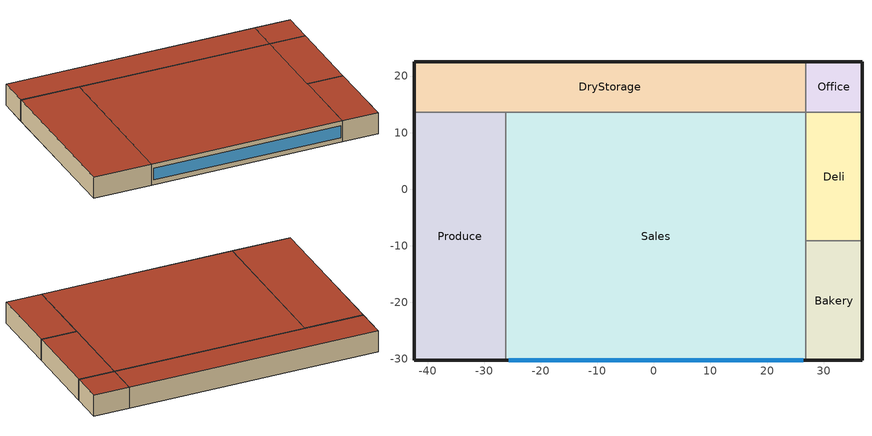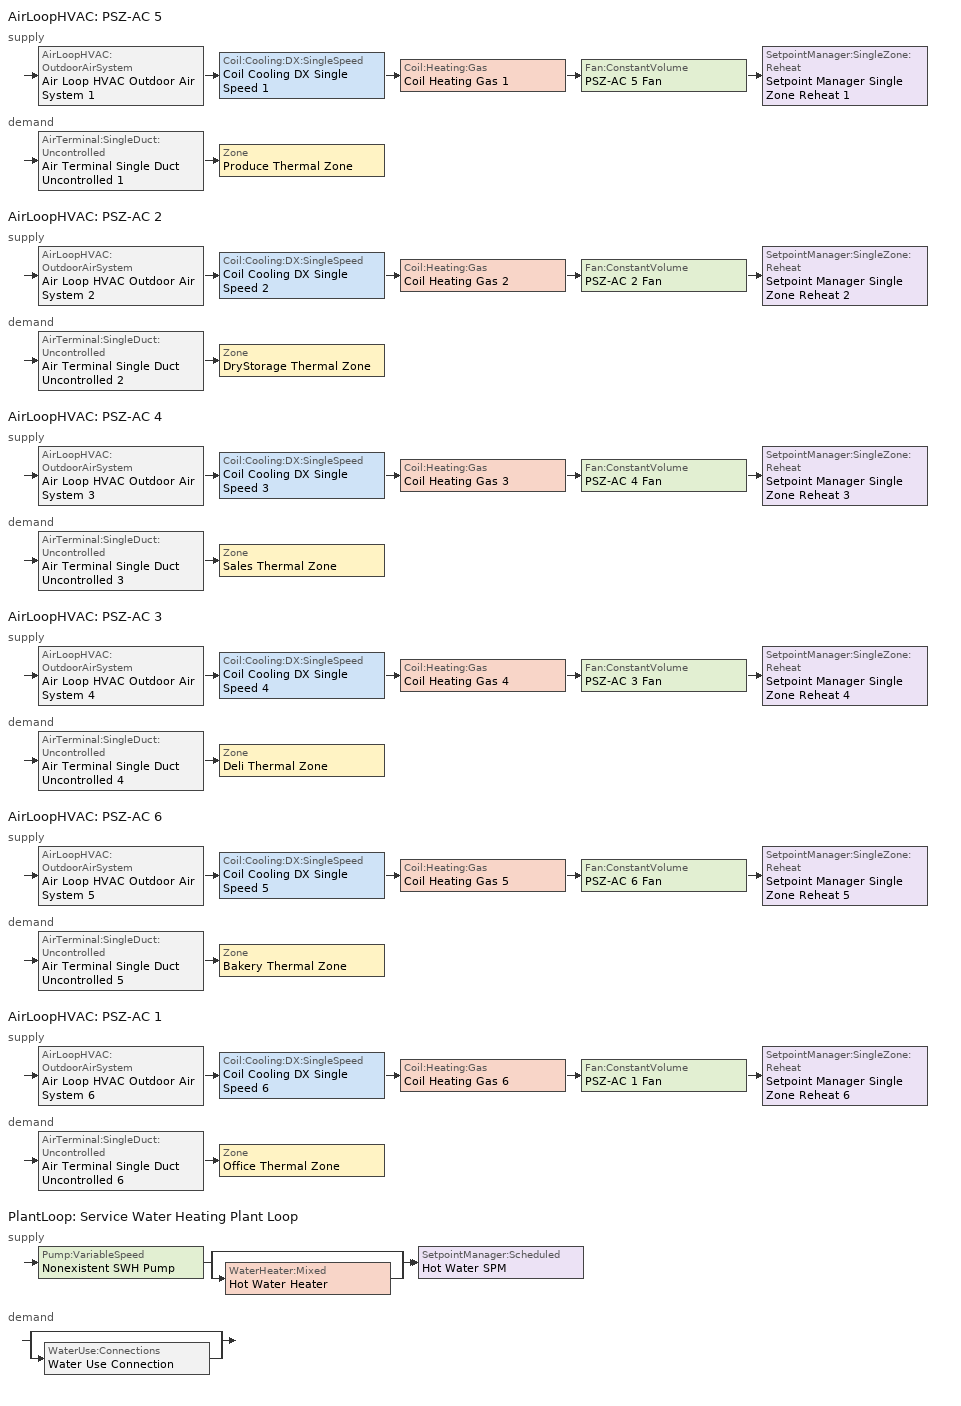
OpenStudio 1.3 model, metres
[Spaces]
Office
 floor ground: 36.79,22.55 36.79,13.58 26.89,13.58 26.89,22.55 z0
 wall outside: 36.79,13.58 36.79,22.55 26.89,22.55 z0:6.1
 wall to DryStorage: 26.89,22.55 26.89,13.58 z0:6.1
 wall to Deli: 26.89,13.58 36.79,13.58 z0:6.1
 roof outside: 36.79,13.58 36.79,22.55 26.89,22.55 26.89,13.58 z6.1
Deli
 floor ground: 36.79,13.58 36.79,-9.13 26.89,-9.13 26.89,13.58 z0
 wall outside: 36.79,-9.13 36.79,13.58 z0:6.1
 wall to Bakery: 26.89,-9.13 36.79,-9.13 z0:6.1
 wall to Sales: 26.89,13.58 26.89,-9.13 z0:6.1
 roof outside: 36.79,-9.13 36.79,13.58 26.89,13.58 26.89,-9.13 z6.1
Sales
 floor ground: 26.89,13.58 26.89,-30.24 -26.17,-30.24 -26.17,13.58 z0
 wall outside: -26.17,-30.24 26.89,-30.24 z0:6.1
 wall to Bakery: 26.89,-30.24 26.89,-9.13 z0:6.1
 wall to Produce: -26.17,13.58 -26.17,-30.24 z0:6.1
 wall to DryStorage: 26.89,13.58 -26.17,13.58 z0:6.1
 window: -25.69,-30.24 26.41,-30.24 z1.37:4.73
 roof outside: 26.89,-30.24 26.89,13.58 -26.17,13.58 -26.17,-30.24 z6.1
Bakery
 floor ground: 36.79,-9.13 36.79,-30.24 26.89,-30.24 26.89,-9.13 z0
 wall outside: 26.89,-30.24 36.79,-30.24 36.79,-9.13 z0:6.1
 roof outside: 36.79,-30.24 36.79,-9.13 26.89,-9.13 26.89,-30.24 z6.1
DryStorage
 floor ground: 26.89,22.55 26.89,13.58 -42.4,13.58 -42.4,22.55 z0
 wall outside: 26.89,22.55 -42.4,22.55 -42.4,13.58 z0:6.1
 wall to Produce: -42.4,13.58 -26.17,13.58 z0:6.1
 roof outside: 26.89,13.58 26.89,22.55 -42.4,22.55 -42.4,13.58 z6.1
Produce
 floor ground: -26.17,13.58 -26.17,-30.24 -42.4,-30.24 -42.4,13.58 z0
 wall outside: -42.4,13.58 -42.4,-30.24 -26.17,-30.24 z0:6.1
 roof outside: -26.17,-30.24 -26.17,13.58 -42.4,13.58 -42.4,-30.24 z6.1
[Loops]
AirLoopHVAC 'PSZ-AC 5'
 supply: AirLoopHVAC:OutdoorAirSystem 'Air Loop HVAC Outdoor Air System 1' > Coil:Cooling:DX:SingleSpeed 'Coil Cooling DX Single Speed 1' > Coil:Heating:Gas 'Coil Heating Gas 1' > Fan:ConstantVolume 'PSZ-AC 5 Fan' > SetpointManager:SingleZone:Reheat 'Setpoint Manager Single Zone Reheat 1'
 demand: AirTerminal:SingleDuct:Uncontrolled 'Air Terminal Single Duct Uncontrolled 1' > Zone 'Produce Thermal Zone'
AirLoopHVAC 'PSZ-AC 2'
 supply: AirLoopHVAC:OutdoorAirSystem 'Air Loop HVAC Outdoor Air System 2' > Coil:Cooling:DX:SingleSpeed 'Coil Cooling DX Single Speed 2' > Coil:Heating:Gas 'Coil Heating Gas 2' > Fan:ConstantVolume 'PSZ-AC 2 Fan' > SetpointManager:SingleZone:Reheat 'Setpoint Manager Single Zone Reheat 2'
 demand: AirTerminal:SingleDuct:Uncontrolled 'Air Terminal Single Duct Uncontrolled 2' > Zone 'DryStorage Thermal Zone'
AirLoopHVAC 'PSZ-AC 4'
 supply: AirLoopHVAC:OutdoorAirSystem 'Air Loop HVAC Outdoor Air System 3' > Coil:Cooling:DX:SingleSpeed 'Coil Cooling DX Single Speed 3' > Coil:Heating:Gas 'Coil Heating Gas 3' > Fan:ConstantVolume 'PSZ-AC 4 Fan' > SetpointManager:SingleZone:Reheat 'Setpoint Manager Single Zone Reheat 3'
 demand: AirTerminal:SingleDuct:Uncontrolled 'Air Terminal Single Duct Uncontrolled 3' > Zone 'Sales Thermal Zone'
AirLoopHVAC 'PSZ-AC 3'
 supply: AirLoopHVAC:OutdoorAirSystem 'Air Loop HVAC Outdoor Air System 4' > Coil:Cooling:DX:SingleSpeed 'Coil Cooling DX Single Speed 4' > Coil:Heating:Gas 'Coil Heating Gas 4' > Fan:ConstantVolume 'PSZ-AC 3 Fan' > SetpointManager:SingleZone:Reheat 'Setpoint Manager Single Zone Reheat 4'
 demand: AirTerminal:SingleDuct:Uncontrolled 'Air Terminal Single Duct Uncontrolled 4' > Zone 'Deli Thermal Zone'
AirLoopHVAC 'PSZ-AC 6'
 supply: AirLoopHVAC:OutdoorAirSystem 'Air Loop HVAC Outdoor Air System 5' > Coil:Cooling:DX:SingleSpeed 'Coil Cooling DX Single Speed 5' > Coil:Heating:Gas 'Coil Heating Gas 5' > Fan:ConstantVolume 'PSZ-AC 6 Fan' > SetpointManager:SingleZone:Reheat 'Setpoint Manager Single Zone Reheat 5'
 demand: AirTerminal:SingleDuct:Uncontrolled 'Air Terminal Single Duct Uncontrolled 5' > Zone 'Bakery Thermal Zone'
AirLoopHVAC 'PSZ-AC 1'
 supply: AirLoopHVAC:OutdoorAirSystem 'Air Loop HVAC Outdoor Air System 6' > Coil:Cooling:DX:SingleSpeed 'Coil Cooling DX Single Speed 6' > Coil:Heating:Gas 'Coil Heating Gas 6' > Fan:ConstantVolume 'PSZ-AC 1 Fan' > SetpointManager:SingleZone:Reheat 'Setpoint Manager Single Zone Reheat 6'
 demand: AirTerminal:SingleDuct:Uncontrolled 'Air Terminal Single Duct Uncontrolled 6' > Zone 'Office Thermal Zone'
PlantLoop 'Service Water Heating Plant Loop'
 supply: Pump:VariableSpeed 'Nonexistent SWH Pump' > split
  | bypass
  | WaterHeater:Mixed 'Hot Water Heater'
  join > SetpointManager:Scheduled 'Hot Water SPM'
 demand: split
  | bypass
  | WaterUse:Connections 'Water Use Connection'
[Site]
USA CO-BOULDER: Latitude {deg}=39.17; Longitude {deg}=-76.68; Time Zone {hr}=-5; Elevation {m}=45; Terrain=City
[Building]
Ref Bldg SuperMarket 2004: North Axis {deg}=0; Default Construction Set=DOE Ref 2004 - CZ4 - SpMarket; Standards Building Type=SuperMarket
[ClimateZones]
Climate Zone Institution Name 1=ASHRAE; Climate Zone Document Name 1=ANSI/ASHRAE Standard 169; Climate Zone Document Year 1=2006; Climate Zone Value 1=4A; Climate Zone Institution Name 2=CEC; Climate Zone Document Name 2=California Climate Zone Descriptions; Climate Zone Document Year 2=1995
[SizingPeriod:DesignDay] Barometric Pressure {Pa}=100786; Sky Clearness=0; Rain Indicator=0; Snow Indicator=0; Day of Month=21; Daylight Saving Time Indicator=0; Dry-Bulb Temperature Range Modifier Type=DefaultMultipliers
Name | Maximum Dry-Bulb Temperature {C} | Daily Dry-Bulb Temperature Range {deltaC} | Humidity Indicating Conditions at Maximum Dry-Bulb {BasedOnField A3} | Wind Speed {m/s} | Wind Direction {deg} | Month | Day Type | Humidity Indicating Type | Solar Model Indicator | ASHRAE Taub | ASHRAE Taud
Baltimore Blt Washngtn IntL Ann Htg 99.6% Condns DB | -10.6 | 0 | -10.6 | 3.9 | 290 | 1 | WinterDesignDay | Wetbulb | ASHRAEClearSky
Baltimore Blt Washngtn IntL Ann Clg .4% Condns Enth=>MDB | 31.7 | 10.4 | 78700 | 4.6 | 280 | 7 | SummerDesignDay | Enthalpy | ASHRAETau | 0.552 | 1.769
Baltimore Blt Washngtn IntL Ann Clg .4% Condns DB=>MWB | 34.4 | 10.4 | 23.9 | 4.6 | 280 | 7 | SummerDesignDay | Wetbulb | ASHRAETau | 0.552 | 1.769
Baltimore Blt Washngtn IntL Ann Htg Wind 99.6% Condns WS=>MCDB | -0.2 | 0 | -0.2 | 11.7 | 290 | 1 | WinterDesignDay | Wetbulb | ASHRAEClearSky
Baltimore Blt Washngtn IntL Ann Hum_n 99.6% Condns DP=>MCDB | -7.9 | 0 | -19.6 | 3.9 | 290 | 1 | WinterDesignDay | Dewpoint | ASHRAEClearSky
Baltimore Blt Washngtn IntL Ann Clg .4% Condns DP=>MDB | 27.8 | 10.4 | 24 | 4.6 | 280 | 7 | SummerDesignDay | Dewpoint | ASHRAETau | 0.552 | 1.769
Baltimore Blt Washngtn IntL Ann Clg .4% Condns WB=>MDB | 31.4 | 10.4 | 25.6 | 4.6 | 280 | 7 | SummerDesignDay | Wetbulb | ASHRAETau | 0.552 | 1.769
[Construction]
Interior Partition; Interior Door: G05 25mm wood
ExtSlab 4in ClimateZone 1-8: MAT-CC05 4 HW CONCRETE
ASHRAE 90.1-2004 ExtWall Mass ClimateZone 3-4: 1IN Stucco, 8IN CONCRETE HW RefBldg, Mass NonRes Wall Insulation-1.17, 1/2IN Gypsum
ASHRAE 90.1-2004 ExtRoof IEAD ClimateZone 1-4: Roof Membrane, IEAD NonRes Roof Insulation-2.79, Metal Decking
Interior Floor: F16 Acoustic tile, F05 Ceiling air space resistance, M11 100mm lightweight concrete
Interior Wall: G01a 19mm gypsum board, F04 Wall air space resistance, G01a 19mm gypsum board
Interior Ceiling: M11 100mm lightweight concrete, F05 Ceiling air space resistance, F16 Acoustic tile
ASHRAE 90.1-2004 ExtWindow ClimateZone 4-6: Fixed Window 3.24/0.39/0.31
Exterior Door: F08 Metal surface, I01 25mm insulation board
Interior Window: Clear 3mm
[Material] Thermal Absorptance=0.9
Name | Roughness | Thickness {m} | Conductivity {W/m-K} | Density {kg/m3} | Specific Heat {J/kg-K} | Solar Absorptance | Visible Absorptance
G05 25mm wood | MediumSmooth | 0.0254 | 0.15 | 608 | 1630 | 0.7 | 0.7
MAT-CC05 4 HW CONCRETE | Rough | 0.1016 | 1.311 | 2240 | 836.8 | 0.7 | 0.7
1IN Stucco | Smooth | 0.0253 | 0.6918 | 1858 | 837 | 0.92 | 0.92
8IN CONCRETE HW RefBldg | Rough | 0.2032 | 1.311 | 2240 | 836.8 | 0.7 | 0.7
Mass NonRes Wall Insulation-1.17 | MediumRough | 0.0365395 | 0.049 | 265 | 836.8 | 0.7 | 0.7
1/2IN Gypsum | Smooth | 0.0127 | 0.16 | 784.9 | 830 | 0.92 | 0.92
Roof Membrane | VeryRough | 0.0095 | 0.16 | 1121.29 | 1460 | 0.7 | 0.7
IEAD NonRes Roof Insulation-2.79 | MediumRough | 0.124663 | 0.049 | 265 | 836.8 | 0.7 | 0.7
Metal Decking | MediumSmooth | 0.0015 | 45.006 | 7680 | 418.4 | 0.7 | 0.3
F16 Acoustic tile | MediumSmooth | 0.0191 | 0.06 | 368 | 590 | 0.7 | 0.7
M11 100mm lightweight concrete | MediumRough | 0.1016 | 0.53 | 1280 | 840 | 0.7 | 0.7
G01a 19mm gypsum board | MediumSmooth | 0.019 | 0.16 | 800 | 1090 | 0.7 | 0.7
F08 Metal surface | Smooth | 0.0008 | 45.28 | 7824 | 500 | 0.7 | 0.7
I01 25mm insulation board | MediumRough | 0.0254 | 0.03 | 43 | 1210 | 0.7 | 0.7
[DefaultConstructionSet]
DOE Ref 2004 - CZ4 - SpMarket: Default Exterior Surface Constructions=Default Surface Constructions 118; Default Interior Surface Constructions=Default Surface Constructions 119; Default Ground Contact Surface Constructions=Default Surface Constructions 120; Default Exterior SubSurface Constructions=Default Sub Surface Constructions 79; Default Interior SubSurface Constructions=Default Sub Surface Constructions 80; Interior Partition Construction=Interior Partition
[DefaultSurfaceConstructions]
Name | Floor Construction | Wall Construction | Roof Ceiling Construction
Default Surface Constructions 118 | ExtSlab 4in ClimateZone 1-8 | ASHRAE 90.1-2004 ExtWall Mass ClimateZone 3-4 | ASHRAE 90.1-2004 ExtRoof IEAD ClimateZone 1-4
Default Surface Constructions 119 | Interior Floor | Interior Wall | Interior Ceiling
Default Surface Constructions 120 | ExtSlab 4in ClimateZone 1-8 | ExtSlab 4in ClimateZone 1-8 | ExtSlab 4in ClimateZone 1-8
[DefaultSubSurfaceConstructions]
Name | Fixed Window Construction | Operable Window Construction | Door Construction | Tubular Daylight Dome Construction | Tubular Daylight Diffuser Construction
Default Sub Surface Constructions 79 | ASHRAE 90.1-2004 ExtWindow ClimateZone 4-6 | ASHRAE 90.1-2004 ExtWindow ClimateZone 4-6 | Exterior Door | Interior Window | Interior Window
Default Sub Surface Constructions 80 | Interior Window | Interior Window | Interior Door
[Material:AirGap]
Name | Thermal Resistance {m2-K/W}
F05 Ceiling air space resistance | 0.18
F04 Wall air space resistance | 0.15
[WindowMaterial:SimpleGlazingSystem]
Fixed Window 3.24/0.39/0.31: U-Factor {W/m2-K}=3.23646; Solar Heat Gain Coefficient=0.39; Visible Transmittance=0.31
[WindowMaterial:Glazing]
Clear 3mm: Optical Data Type=SpectralAverage; Thickness {m}=0.003; Solar Transmittance at Normal Incidence=0.837; Front Side Solar Reflectance at Normal Incidence=0.075; Back Side Solar Reflectance at Normal Incidence=0; Visible Transmittance at Normal Incidence=0.898; Front Side Visible Reflectance at Normal Incidence=0.081; Back Side Visible Reflectance at Normal Incidence=0; Infrared Transmittance at Normal Incidence=0; Front Side Infrared Hemispherical Emissivity=0.84; Back Side Infrared Hemispherical Emissivity=0.84; Conductivity {W/m-K}=0.9; Dirt Correction Factor for Solar and Visible Transmittance=1; Solar Diffusing=Yes
[ThermalZone] Multiplier=1; Use Ideal Air Loads=No
Name | Thermostat
Office Thermal Zone | ThermostatSetpoint:DualSetpoint #1
DryStorage Thermal Zone | ThermostatSetpoint:DualSetpoint #2
Deli Thermal Zone | ThermostatSetpoint:DualSetpoint #3
Produce Thermal Zone | ThermostatSetpoint:DualSetpoint #4
Sales Thermal Zone | ThermostatSetpoint:DualSetpoint #5
Bakery Thermal Zone | ThermostatSetpoint:DualSetpoint #6
[Sizing:Zone] Zone Cooling Design Supply Air Temperature {C}=14; Zone Heating Design Supply Air Temperature {C}=40; Zone Cooling Design Supply Air Humidity Ratio {kg-H2O/kg-air}=0.0085; Zone Heating Design Supply Air Humidity Ratio {kg-H2O/kg-air}=0.008; Heating Design Air Flow Method=DesignDay
Office Thermal Zone; DryStorage Thermal Zone; Deli Thermal Zone; Produce Thermal Zone; Sales Thermal Zone; Bakery Thermal Zone
[Zone equipment]
Office Thermal Zone: Air Terminal Single Duct Uncontrolled 6
DryStorage Thermal Zone: Air Terminal Single Duct Uncontrolled 2
Deli Thermal Zone: Air Terminal Single Duct Uncontrolled 4, Deli Exhaust Fan
Produce Thermal Zone: Air Terminal Single Duct Uncontrolled 1
Sales Thermal Zone: Air Terminal Single Duct Uncontrolled 3, Sales Exhaust Fan
Bakery Thermal Zone: Air Terminal Single Duct Uncontrolled 5, Bakery Exhaust Fan
[Space] Building Story=First Floor; Part of Total Floor Area=Yes
Name | Space Type | Thermal Zone
Office | DOE Ref 2004 - SpMarket - Office | Office Thermal Zone
DryStorage | DOE Ref 2004 - SpMarket - DryStorage | DryStorage Thermal Zone
Deli | DOE Ref 2004 - SpMarket - Deli/Bakery | Deli Thermal Zone
Produce | DOE Ref 2004 - SpMarket - Sales/Produce | Produce Thermal Zone
Sales | DOE Ref 2004 - SpMarket - Sales/Produce | Sales Thermal Zone
Bakery | DOE Ref 2004 - SpMarket - Deli/Bakery | Bakery Thermal Zone
[ThermostatSetpoint:DualSetpoint] Heating Setpoint Temperature Schedule=HTGSETP_SCH; Cooling Setpoint Temperature Schedule=CLGSETP_SCH
ThermostatSetpoint:DualSetpoint #1; ThermostatSetpoint:DualSetpoint #2; ThermostatSetpoint:DualSetpoint #3; ThermostatSetpoint:DualSetpoint #4; ThermostatSetpoint:DualSetpoint #5; ThermostatSetpoint:DualSetpoint #6
[People:Definition] Number of People Calculation Method=People/Area; Fraction Radiant=0.3
Name | People per Space Floor Area {person/m2}
DOE Ref 2004 - SpMarket - Deli/Bakery People Definition; DOE Ref 2004 - SpMarket - Sales/Produce People Definition | 0.0861113
DOE Ref 2004 - SpMarket - DryStorage People Definition | 0.0358438
DOE Ref 2004 - SpMarket - Office People Definition | 0.0538196
[GasEquipment:Definition]
DOE Ref 2004 - SpMarket - Deli/Bakery Gas Equipment Definition: Design Level Calculation Method=Watts/Area; Watts per Space Floor Area {W/m2}=26.9087
[ElectricEquipment:Definition] Design Level Calculation Method=Watts/Area
Name | Watts per Space Floor Area {W/m2}
DOE Ref 2004 - SpMarket - Deli/Bakery Electric Equipment Definition | 53.8196
DOE Ref 2004 - SpMarket - DryStorage Electric Equipment Definition; DOE Ref 2004 - SpMarket - Office Electric Equipment Definition | 8.07293
DOE Ref 2004 - SpMarket - Sales/Produce Electric Equipment Definition | 5.38196
[DesignSpecification:OutdoorAir] Outdoor Air Method=Sum
Name | Outdoor Air Flow per Person {m3/s-person} | Outdoor Air Flow per Floor Area {m3/s-m2}
DOE Ref 2004 - SpMarket - Deli/Bakery Ventilation; DOE Ref 2004 - SpMarket - Sales/Produce Ventilation | 0.00707921
DOE Ref 2004 - SpMarket - DryStorage Ventilation |  | 0.000762
DOE Ref 2004 - SpMarket - Office Ventilation | 0.00943895
[Lights:Definition] Design Level Calculation Method=Watts/Area
Name | Watts per Space Floor Area {W/m2}
DOE Ref 2004 - SpMarket - Deli/Bakery Lights Definition; DOE Ref 2004 - SpMarket - Sales/Produce Lights Definition | 18.2986
DOE Ref 2004 - SpMarket - DryStorage Lights Definition | 8.61113
DOE Ref 2004 - SpMarket - Office Lights Definition | 11.8403
[BuildingStory]
First Floor
[SpaceType] Standards Building Type=SuperMarket
Name | Default Schedule Set | Design Specification Outdoor Air Object | Standards Space Type
DOE Ref 2004 - SpMarket - Deli/Bakery | DOE Ref 2004 - SpMarket - Deli/Bakery Schedule Set | DOE Ref 2004 - SpMarket - Deli/Bakery Ventilation | Deli/Bakery
DOE Ref 2004 - SpMarket - DryStorage | DOE Ref 2004 - SpMarket - DryStorage Schedule Set | DOE Ref 2004 - SpMarket - DryStorage Ventilation | DryStorage
DOE Ref 2004 - SpMarket - Office | DOE Ref 2004 - SpMarket - Office Schedule Set | DOE Ref 2004 - SpMarket - Office Ventilation | Office
DOE Ref 2004 - SpMarket - Sales/Produce | DOE Ref 2004 - SpMarket - Sales/Produce Schedule Set | DOE Ref 2004 - SpMarket - Sales/Produce Ventilation | Sales/Produce
[DefaultScheduleSet] Number of People Schedule=SuperMarket Bldg Occ; People Activity Level Schedule=SuperMarket Activity; Lighting Schedule=SuperMarket Bldg Light; Electric Equipment Schedule=SuperMarket Bldg Equip; Infiltration Schedule=SuperMarket Infil Half On
Name | Gas Equipment Schedule
DOE Ref 2004 - SpMarket - Deli/Bakery Schedule Set | SuperMarket Bldg Equip
DOE Ref 2004 - SpMarket - DryStorage Schedule Set; DOE Ref 2004 - SpMarket - Office Schedule Set; DOE Ref 2004 - SpMarket - Sales/Produce Schedule Set
[People]
Name | People Definition | Space or SpaceType
DOE Ref 2004 - SpMarket - Deli/Bakery People | DOE Ref 2004 - SpMarket - Deli/Bakery People Definition | DOE Ref 2004 - SpMarket - Deli/Bakery
DOE Ref 2004 - SpMarket - DryStorage People | DOE Ref 2004 - SpMarket - DryStorage People Definition | DOE Ref 2004 - SpMarket - DryStorage
DOE Ref 2004 - SpMarket - Office People | DOE Ref 2004 - SpMarket - Office People Definition | DOE Ref 2004 - SpMarket - Office
DOE Ref 2004 - SpMarket - Sales/Produce People | DOE Ref 2004 - SpMarket - Sales/Produce People Definition | DOE Ref 2004 - SpMarket - Sales/Produce
[Lights]
Name | Lights Definition | Space or SpaceType
DOE Ref 2004 - SpMarket - Deli/Bakery Lights | DOE Ref 2004 - SpMarket - Deli/Bakery Lights Definition | DOE Ref 2004 - SpMarket - Deli/Bakery
DOE Ref 2004 - SpMarket - DryStorage Lights | DOE Ref 2004 - SpMarket - DryStorage Lights Definition | DOE Ref 2004 - SpMarket - DryStorage
DOE Ref 2004 - SpMarket - Office Lights | DOE Ref 2004 - SpMarket - Office Lights Definition | DOE Ref 2004 - SpMarket - Office
DOE Ref 2004 - SpMarket - Sales/Produce Lights | DOE Ref 2004 - SpMarket - Sales/Produce Lights Definition | DOE Ref 2004 - SpMarket - Sales/Produce
[ElectricEquipment]
Name | Electric Equipment Definition | Space or SpaceType
DOE Ref 2004 - SpMarket - Deli/Bakery Electric Equipment | DOE Ref 2004 - SpMarket - Deli/Bakery Electric Equipment Definition | DOE Ref 2004 - SpMarket - Deli/Bakery
DOE Ref 2004 - SpMarket - DryStorage Electric Equipment | DOE Ref 2004 - SpMarket - DryStorage Electric Equipment Definition | DOE Ref 2004 - SpMarket - DryStorage
DOE Ref 2004 - SpMarket - Office Electric Equipment | DOE Ref 2004 - SpMarket - Office Electric Equipment Definition | DOE Ref 2004 - SpMarket - Office
DOE Ref 2004 - SpMarket - Sales/Produce Electric Equipment | DOE Ref 2004 - SpMarket - Sales/Produce Electric Equipment Definition | DOE Ref 2004 - SpMarket - Sales/Produce
[GasEquipment]
DOE Ref 2004 - SpMarket - Deli/Bakery Gas Equipment: Gas Equipment Definition=DOE Ref 2004 - SpMarket - Deli/Bakery Gas Equipment Definition; Space or SpaceType=DOE Ref 2004 - SpMarket - Deli/Bakery
[SpaceInfiltration:DesignFlowRate] Design Flow Rate Calculation Method=Flow/ExteriorArea; Flow per Exterior Surface Area {m3/s-m2}=0.00030226
Name | Space or SpaceType
DOE Ref 2004 - SpMarket - Deli/Bakery Infiltration | DOE Ref 2004 - SpMarket - Deli/Bakery
DOE Ref 2004 - SpMarket - DryStorage Infiltration | DOE Ref 2004 - SpMarket - DryStorage
DOE Ref 2004 - SpMarket - Office Infiltration | DOE Ref 2004 - SpMarket - Office
DOE Ref 2004 - SpMarket - Sales/Produce Infiltration | DOE Ref 2004 - SpMarket - Sales/Produce
[AirLoopHVAC] Design Supply Air Flow Rate {m3/s}=AutoSize
PSZ-AC 5; PSZ-AC 2; PSZ-AC 4; PSZ-AC 3; PSZ-AC 6; PSZ-AC 1
[AvailabilityManager:Scheduled] Schedule=Always On Discrete
Availability Manager Scheduled 1; Availability Manager Scheduled 2; Availability Manager Scheduled 3; Availability Manager Scheduled 4; Availability Manager Scheduled 5; Availability Manager Scheduled 6
[Sizing:System] Type of Load to Size On=Sensible; Design Outdoor Air Flow Rate {m3/s}=Autosize; Minimum System Air Flow Ratio=1; Preheat Design Temperature {C}=7; Preheat Design Humidity Ratio {kg-H2O/kg-Air}=0.008; Precool Design Temperature {C}=12.8; Precool Design Humidity Ratio {kg-H2O/kg-Air}=0.008; Central Cooling Design Supply Air Temperature {C}=12.8; Central Heating Design Supply Air Temperature {C}=40; Sizing Option=NonCoincident; Central Cooling Design Supply Air Humidity Ratio {kg-H2O/kg-Air}=0.0085; Central Heating Design Supply Air Humidity Ratio {kg-H2O/kg-Air}=0.008; Cooling Design Air Flow Method=DesignDay; Cooling Design Air Flow Rate {m3/s}=0; Heating Design Air Flow Method=DesignDay; Heating Design Air Flow Rate {m3/s}=0; System Outdoor Air Method=ZoneSum
Name | 100% Outdoor Air in Cooling | 100% Outdoor Air in Heating
PSZ-AC 5; PSZ-AC 2; PSZ-AC 4; PSZ-AC 6; PSZ-AC 1 | No | No
PSZ-AC 3 | Yes | Yes
[Fan:ConstantVolume] Availability Schedule=Always On Discrete; Pressure Rise {Pa}=622.722; Maximum Flow Rate {m3/s}=AutoSize
Name | Fan Efficiency | Motor Efficiency | Motor In Airstream Fraction
PSZ-AC 5 Fan; PSZ-AC 3 Fan | 0.57 | 0.875
PSZ-AC 2 Fan; PSZ-AC 6 Fan | 0.57 | 0.875 | 1
PSZ-AC 4 Fan | 0.6 | 0.92
PSZ-AC 1 Fan | 0.53 | 0.825 | 1
[Coil:Heating:Gas] Availability Schedule=Always On Discrete; Gas Burner Efficiency=0.8; Nominal Capacity {W}=AutoSize; Parasitic Electric Load {W}=0; Parasitic Gas Load {W}=0
Coil Heating Gas 1; Coil Heating Gas 2; Coil Heating Gas 3; Coil Heating Gas 4; Coil Heating Gas 5; Coil Heating Gas 6
[Coil:Cooling:DX:SingleSpeed] Availability Schedule=Always On Discrete; Rated Total Cooling Capacity {W}=autosize; Rated Sensible Heat Ratio=autosize; Rated COP {W/W}=3; Rated Air Flow Rate {m3/s}=autosize; Rated Evaporator Fan Power Per Volume Flow Rate {W/(m3/s)}=773.3; Condenser Type=AirCooled; Evaporative Condenser Effectiveness=0; Evaporative Condenser Air Flow Rate {m3/s}=Autosize; Evaporative Condenser Pump Rated Power Consumption {W}=Autosize; Crankcase Heater Capacity {W}=0; Maximum Outdoor Dry-Bulb Temperature for Crankcase Heater Operation {C}=0; Basin Heater Capacity {W/K}=0; Basin Heater Setpoint Temperature {C}=10
Name | Total Cooling Capacity Function of Temperature Curve | Total Cooling Capacity Function of Flow Fraction Curve | Energy Input Ratio Function of Temperature Curve | Energy Input Ratio Function of Flow Fraction Curve | Part Load Fraction Correlation Curve
Coil Cooling DX Single Speed 1 | Curve Biquadratic 1 | Curve Quadratic 1 | Curve Biquadratic 2 | Curve Quadratic 2 | Curve Quadratic 3
Coil Cooling DX Single Speed 2 | Curve Biquadratic 3 | Curve Quadratic 4 | Curve Biquadratic 4 | Curve Quadratic 5 | Curve Quadratic 6
Coil Cooling DX Single Speed 3 | Curve Biquadratic 5 | Curve Quadratic 7 | Curve Biquadratic 6 | Curve Quadratic 8 | Curve Quadratic 9
Coil Cooling DX Single Speed 4 | Curve Biquadratic 7 | Curve Quadratic 10 | Curve Biquadratic 8 | Curve Quadratic 11 | Curve Quadratic 12
Coil Cooling DX Single Speed 5 | Curve Biquadratic 9 | Curve Quadratic 13 | Curve Biquadratic 10 | Curve Quadratic 14 | Curve Quadratic 15
Coil Cooling DX Single Speed 6 | Curve Biquadratic 11 | Curve Quadratic 16 | Curve Biquadratic 12 | Curve Quadratic 17 | Curve Quadratic 18
[SetpointManager:SingleZone:Reheat] Minimum Supply Air Temperature {C}=-99; Maximum Supply Air Temperature {C}=99
Name | Control Zone
Setpoint Manager Single Zone Reheat 1 | Produce Thermal Zone
Setpoint Manager Single Zone Reheat 2 | DryStorage Thermal Zone
Setpoint Manager Single Zone Reheat 3 | Sales Thermal Zone
Setpoint Manager Single Zone Reheat 4 | Deli Thermal Zone
Setpoint Manager Single Zone Reheat 5 | Bakery Thermal Zone
Setpoint Manager Single Zone Reheat 6 | Office Thermal Zone
[Controller:OutdoorAir] Minimum Outdoor Air Flow Rate {m3/s}=Autosize; Maximum Outdoor Air Flow Rate {m3/s}=Autosize; Economizer Control Type=NoEconomizer; Economizer Control Action Type=ModulateFlow; Economizer Maximum Limit Dry-Bulb Temperature {C}=28; Economizer Maximum Limit Enthalpy {J/kg}=64000; Economizer Minimum Limit Dry-Bulb Temperature {C}=-100; Lockout Type=NoLockout; Minimum Limit Type=FixedMinimum; High Humidity Control=No; Heat Recovery Bypass Control Type=BypassWhenOAFlowGreaterThanMinimum
Name | Controller Mechanical Ventilation
Controller Outdoor Air 1 | Controller Mechanical Ventilation 1
Controller Outdoor Air 2 | Controller Mechanical Ventilation 2
Controller Outdoor Air 3 | Controller Mechanical Ventilation 3
Controller Outdoor Air 4 | Controller Mechanical Ventilation 4
Controller Outdoor Air 5 | Controller Mechanical Ventilation 5
Controller Outdoor Air 6 | Controller Mechanical Ventilation 6
[Controller:MechanicalVentilation] Availability Schedule=Always On Discrete; System Outdoor Air Method=ZoneSum
Controller Mechanical Ventilation 1; Controller Mechanical Ventilation 2; Controller Mechanical Ventilation 3; Controller Mechanical Ventilation 4; Controller Mechanical Ventilation 5; Controller Mechanical Ventilation 6
[AirLoopHVAC:OutdoorAirSystem]
Name | Controller
Air Loop HVAC Outdoor Air System 1 | Controller Outdoor Air 1
Air Loop HVAC Outdoor Air System 2 | Controller Outdoor Air 2
Air Loop HVAC Outdoor Air System 3 | Controller Outdoor Air 3
Air Loop HVAC Outdoor Air System 4 | Controller Outdoor Air 4
Air Loop HVAC Outdoor Air System 5 | Controller Outdoor Air 5
Air Loop HVAC Outdoor Air System 6 | Controller Outdoor Air 6
[AirTerminal:SingleDuct:Uncontrolled] Availability Schedule=Always On Discrete; Maximum Air Flow Rate {m3/s}=AutoSize
Air Terminal Single Duct Uncontrolled 1; Air Terminal Single Duct Uncontrolled 2; Air Terminal Single Duct Uncontrolled 3; Air Terminal Single Duct Uncontrolled 4; Air Terminal Single Duct Uncontrolled 5; Air Terminal Single Duct Uncontrolled 6
[Fan:ZoneExhaust] Availability Schedule=HVACOperationSchd; System Availability Manager Coupling Mode=Decoupled
Name | Fan Efficiency | Pressure Rise {Pa} | Maximum Flow Rate {m3/s}
Bakery Exhaust Fan | 0.338 | 124.544 | 0.353961
Deli Exhaust Fan; Sales Exhaust Fan | 1 | 0 | 0.337442
[PlantLoop]
Service Water Heating Plant Loop: Maximum Loop Temperature {C}=60; Minimum Loop Temperature {C}=10; Plant Loop Volume {m3}=Autocalculate
[Sizing:Plant]
Service Water Heating Plant Loop: Loop Type=Heating; Design Loop Exit Temperature {C}=60; Loop Design Temperature Difference {deltaC}=5
[Pump:VariableSpeed]
Nonexistent SWH Pump: Rated Pump Head {Pa}=0; Motor Efficiency=1
[WaterUse:Connections]
Water Use Connection: Water Use Equipment Name 1=Bakery Water Equip; Water Use Equipment Name 2=Deli Water Equip
[WaterHeater:Mixed]
Hot Water Heater: Tank Volume {m3}=0.397468; Setpoint Temperature Schedule=Water Heater Setpoint Temperature; Deadband Temperature Difference {deltaC}=2; Maximum Temperature Limit {C}=82.22; Heater Control Type=Cycle; Heater Maximum Capacity {W}=845000; Heater Fuel Type=NaturalGas; Heater Thermal Efficiency=0.8; Off Cycle Parasitic Fuel Consumption Rate {W}=20; Off Cycle Parasitic Fuel Type=NaturalGas; Off Cycle Parasitic Heat Fraction to Tank=0.8; On Cycle Parasitic Fuel Type=NaturalGas; Ambient Temperature Indicator=Schedule; Ambient Temperature Schedule=Water Heater Ambient Temperature; Off Cycle Loss Coefficient to Ambient Temperature {W/K}=6; On Cycle Loss Coefficient to Ambient Temperature {W/K}=6; Use Side Effectiveness=1; Source Side Effectiveness=1; Use Side Design Flow Rate {m3/s}=autosize; Source Side Design Flow Rate {m3/s}=autosize; Indirect Water Heating Recovery Time {hr}=1.5
[WaterUse:Equipment:Definition] Peak Flow Rate {m3/s}=0.000523862; Target Temperature Schedule=Water Equipment Temp Sched; Sensible Fraction Schedule=Water Equipment Sensible fract sched; Latent Fraction Schedule=Water Equipment Latent fract sched
Bakery Water Equip Def; Deli Water Equip Def
[WaterUse:Equipment] Flow Rate Fraction Schedule=BLDG_SWH_SCH
Name | Water Use Equipment Definition | Space
Bakery Water Equip | Bakery Water Equip Def | Bakery
Deli Water Equip | Deli Water Equip Def | Deli
[SetpointManager:Scheduled]
Hot Water SPM: Control Variable=Temperature; Schedule=SWHSys1-Loop-Temp-Schedule
[Refrigeration:System] Minimum Condensing Temperature {C}=21; Refrigeration System Working Fluid Type=R404a
Name | Suction Temperature Control Type | Sum UA Suction Piping {W/K} | Suction Piping Zone
Rack A Low Temp | ConstantSuctionTemperature
Rack B Med Temp | FloatSuctionTemperature | 39.8969 | Sales Thermal Zone
[Refrigeration:Compressor] Rated Subcooling {deltaC}=0
Name | Refrigeration Compressor Power Curve | Refrigeration Compressor Capacity Curve | Rated Superheat {deltaC} | Rated Return Gas Temperature {C} | Rated Liquid Temperature {C}
Low Temp Compressor 1 | Refrigeration Compressor Power Curve | Refrigeration Compressor Capacity Curve | 22.2222 | -17.7778 | -17.7778
Low Temp Compressor 2 | Refrigeration Compressor Power Curve 1 | Refrigeration Compressor Capacity Curve 1 | 22.2222 | -17.7778 | -17.7778
Low Temp Compressor 3 | Refrigeration Compressor Power Curve 2 | Refrigeration Compressor Capacity Curve 2 | 22.2222 | -17.7778
Low Temp Compressor 4 | Refrigeration Compressor Power Curve 3 | Refrigeration Compressor Capacity Curve 3 | 22.2222 | -17.7778
Low Temp Compressor 5 | Refrigeration Compressor Power Curve 4 | Refrigeration Compressor Capacity Curve 4 | 22.2222 | -17.7778
Med Temp Compressor 1 | Refrigeration Compressor Power Curve 5 | Refrigeration Compressor Capacity Curve 5 |  | 18.3
Med Temp Compressor 2 | Refrigeration Compressor Power Curve 6 | Refrigeration Compressor Capacity Curve 6 |  | 18.3
Med Temp Compressor 3 | Refrigeration Compressor Power Curve 7 | Refrigeration Compressor Capacity Curve 7 |  | 18.3
Med Temp Compressor 4 | Refrigeration Compressor Power Curve 8 | Refrigeration Compressor Capacity Curve 8 |  | 18.3
Med Temp Compressor 5 | Refrigeration Compressor Power Curve 9 | Refrigeration Compressor Capacity Curve 9 |  | 18.3
Med Temp Compressor 6 | Refrigeration Compressor Power Curve 10 | Refrigeration Compressor Capacity Curve 10 |  | 18.3
Med Temp Compressor 7 | Refrigeration Compressor Power Curve 11 | Refrigeration Compressor Capacity Curve 11 |  | 18.3
Med Temp Compressor 8 | Refrigeration Compressor Power Curve 12 | Refrigeration Compressor Capacity Curve 12 |  | 18.3
[Schedule:Compact]
HTGSETP_SCH: Through: 12/31, For SummerDesignDay, Until: 24:00, 15.6, For: AllOtherDays, Until:  6:00, 15.6, Until: 22:00, 21, Until: 24:00, 15.6
CLGSETP_SCH: Through: 12/31, For WinterDesignDay, Until: 24:00, 30, For: AllOtherDays, Until: 6:00, 30, Until: 22:00, 24, Until: 24:00, 30
SWHSys1-Loop-Temp-Schedule: Through: 12/31, For: AllDays, Until: 24:00, 60
HVACOperationSchd: Through: 12/31, For: AllDays, Until: 06:00, 0, Until: 22:00, 1, Until: 24:00, 0
Water Equipment Temp Sched: Through: 12/31, For: AllDays, Until: 24:00, 49
Water Equipment Latent fract sched: Through: 12/31, For: AllDays, Until: 24:00, 0.05
BLDG_SWH_SCH: Through: 12/31, For: Weekdays SummerDesignDay, Until: 01:00, 0.04, Until: 03:00, 0.05, Until: 07:00, 0.04, Until: 08:00, 0.15, Until: 09:00, 0.23, Until: 10:00, 0.32, Until: 11:00, 0.41, Until: 12:00, 0.57, Until: 13:00, 0.62, Until: 14:00, 0.61, Until: 15:00, 0.5, Until: 16:00, 0.45, Until: 17:00, 0.46, Until: 18:00, 0.47, Until: 19:00, 0.42, Until: 20:00, 0.34, Until: 21:00, 0.33, Until: 22:00, 0.23, Until: 23:00, 0.13, Until: 24:00, 0.08, For: Saturday WinterDesignDay, Until: 01:00, 0.11, Until: 02:00, 0.1, Until: 03:00, 0.08, Until: 06:00, 0.06, Until: 07:00, 0.07, Until: 08:00, 0.2, Until: 09:00, 0.24, Until: 10:00, 0.27, Until: 11:00, 0.42, Until: 12:00, 0.54, Until: 13:00, 0.59, Until: 14:00, 0.6, Until: 15:00, 0.49, Until: 16:00, 0.48, Until: 17:00, 0.47, Until: 18:00, 0.46, Until: 19:00, 0.44, Until: 20:00, 0.36, Until: 21:00, 0.29, Until: 22:00, 0.22, Until: 23:00, 0.16, Until: 24:00, 0.13, For: Sunday Holidays AllOtherDays, Until: 03:00, 0.07, Until: 06:00, 0.06, Until: 07:00, 0.07, Until: 08:00, 0.1, Until: 09:00, 0.12, Until: 10:00, 0.14, Until: 11:00, 0.29, Until: 12:00, 0.31, Until: 14:00, 0.36, Until: 15:00, 0.34, Until: 16:00, 0.35, Until: 17:00, 0.37, Until: 18:00, 0.34, Until: 19:00, 0.25, Until: 20:00, 0.27, Until: 21:00, 0.21, Until: 22:00, 0.16, Until: 23:00, 0.1, Until: 24:00, 0.06
Water Equipment Sensible fract sched: Through: 12/31, For: AllDays, Until: 24:00, 0.2
[Curve:Quadratic]
Name | Coefficient1 Constant | Coefficient2 x | Coefficient3 x**2 | Minimum Value of x {BasedOnField A2} | Maximum Value of x {BasedOnField A2}
Curve Quadratic 1; Curve Quadratic 4; Curve Quadratic 7; Curve Quadratic 10; Curve Quadratic 13; Curve Quadratic 16 | 0.77136 | 0.34053 | -0.11088 | 0.75918 | 1.13877
Curve Quadratic 2; Curve Quadratic 5; Curve Quadratic 8; Curve Quadratic 11; Curve Quadratic 14; Curve Quadratic 17 | 1.2055 | -0.32953 | 0.12308 | 0.75918 | 1.13877
Curve Quadratic 3; Curve Quadratic 6; Curve Quadratic 9; Curve Quadratic 12; Curve Quadratic 15; Curve Quadratic 18 | 0.771 | 0.229 | 0 | 0 | 1
[Curve:Bicubic] Minimum Value of x {BasedOnField A2}=-23.3; Maximum Value of x {BasedOnField A2}=7.2; Minimum Value of y {BasedOnField A3}=10; Maximum Value of y {BasedOnField A3}=60; Input Unit Type for X=Temperature; Input Unit Type for Y=Temperature
Name | Coefficient1 Constant | Coefficient2 x | Coefficient3 x**2 | Coefficient4 y | Coefficient5 y**2 | Coefficient6 x*y | Coefficient7 x**3 | Coefficient8 y**3 | Coefficient9 x**2*y | Coefficient10 x*y**2 | Output Unit Type
Refrigeration Compressor Power Curve; Refrigeration Compressor Power Curve 1; Refrigeration Compressor Power Curve 2; Refrigeration Compressor Power Curve 3; Refrigeration Compressor Power Curve 4 | 299669 | 1027.63 | 18.1 | -442.2 | 11.13 | -20.38 | 0.13 | -5.88 | -0.21 | 0.2 | Power
Refrigeration Compressor Capacity Curve; Refrigeration Compressor Capacity Curve 1; Refrigeration Compressor Capacity Curve 2; Refrigeration Compressor Capacity Curve 3; Refrigeration Compressor Capacity Curve 4 | 170751.8 | 6102.9 | 78.2 | -2959 | 19.78 | -90.95 | 0.43 | -4.11 | -0.6 | 0.45 | Capacity
Refrigeration Compressor Power Curve 5; Refrigeration Compressor Power Curve 6; Refrigeration Compressor Power Curve 7; Refrigeration Compressor Power Curve 8; Refrigeration Compressor Power Curve 9; Refrigeration Compressor Power Curve 10; Refrigeration Compressor Power Curve 11; Refrigeration Compressor Power Curve 12 | 7438.9 | -269.6 | -9.85 | 553.6 | -3.38 | 14.8 | -0.1 | 9.8 | 9.7 | -3.96 | Power
Refrigeration Compressor Capacity Curve 5; Refrigeration Compressor Capacity Curve 6; Refrigeration Compressor Capacity Curve 7; Refrigeration Compressor Capacity Curve 8; Refrigeration Compressor Capacity Curve 9; Refrigeration Compressor Capacity Curve 10; Refrigeration Compressor Capacity Curve 11; Refrigeration Compressor Capacity Curve 12 | 151166 | 5266 | 60.7 | -1851.6 | 5.7 | -46.9 | 0.13 | -3.6 | -0.4 | -3.9 | Capacity
[Curve:Biquadratic] Minimum Value of x {BasedOnField A2}=17; Maximum Value of x {BasedOnField A2}=22; Minimum Value of y {BasedOnField A3}=13; Maximum Value of y {BasedOnField A3}=46
Name | Coefficient1 Constant | Coefficient2 x | Coefficient3 x**2 | Coefficient4 y | Coefficient5 y**2 | Coefficient6 x*y
Curve Biquadratic 1; Curve Biquadratic 3; Curve Biquadratic 5; Curve Biquadratic 7; Curve Biquadratic 9; Curve Biquadratic 11 | 0.42415 | 0.04426 | -0.00042 | 0.00333 | -8e-005 | -0.00021
Curve Biquadratic 2; Curve Biquadratic 4; Curve Biquadratic 6; Curve Biquadratic 8; Curve Biquadratic 10; Curve Biquadratic 12 | 1.23649 | -0.02431 | 0.00057 | -0.01434 | 0.00063 | -0.00038
[Schedule:Ruleset]
Name | Default Day Schedule | Summer Design Day Schedule | Winter Design Day Schedule
SuperMarket Bldg Occ | SuperMarket Bldg Occ Default Schedule | SuperMarket Bldg Occ Summer Design Day | SuperMarket Bldg Occ Winter Design Day
SuperMarket Activity | SuperMarket Activity Default Schedule | SuperMarket Activity Summer Design Day | SuperMarket Activity Winter Design Day
SuperMarket Bldg Light | SuperMarket Bldg Light Default Schedule | SuperMarket Bldg Light Summer Design Day | SuperMarket Bldg Light Winter Design Day
SuperMarket Bldg Equip | SuperMarket Bldg Equip Default Schedule | SuperMarket Bldg Equip Summer Design Day | SuperMarket Bldg Equip Winter Design Day
SuperMarket Infil Half On | SuperMarket Infil Half On Default Schedule | SuperMarket Infil Half On Summer Design Day | SuperMarket Infil Half On Winter Design Day
Water Heater Setpoint Temperature | Water Heater Setpoint Temperature Default
Water Heater Ambient Temperature | Water Heater Ambient Temperature Default
[Schedule:Day]
SuperMarket Bldg Occ Default Schedule: 6, 0, 0, 8, 0, 0.1, 9, 0, 0.2, 11, 0, 0.5, 15, 0, 0.7, 16, 0, 0.8, 17, 0, 0.7, 19, 0, 0.5, 22, 0, 0.3, 24, 0, 0
SuperMarket Bldg Occ Summer Design Day; SuperMarket Bldg Light Summer Design Day; SuperMarket Bldg Equip Summer Design Day; SuperMarket Infil Half On Winter Design Day: 24, 0, 1
SuperMarket Bldg Occ Winter Design Day; SuperMarket Bldg Light Winter Design Day; SuperMarket Bldg Equip Winter Design Day: 24, 0, 0
SuperMarket Bldg Occ Rule 1 Day Schedule: 6, 0, 0, 10, 0, 0.1, 12, 0, 0.2, 17, 0, 0.4, 18, 0, 0.2, 22, 0, 0.1, 24, 0, 0
SuperMarket Bldg Occ Rule 2 Day Schedule: 6, 0, 0, 8, 0, 0.1, 9, 0, 0.2, 10, 0, 0.5, 11, 0, 0.6, 17, 0, 0.8, 18, 0, 0.6, 21, 0, 0.2, 22, 0, 0.1, 24, 0, 0
SuperMarket Activity Default Schedule; SuperMarket Activity Summer Design Day; SuperMarket Activity Winter Design Day: 24, 0, 120
SuperMarket Bldg Light Default Schedule: 6, 0, 0.05, 8, 0, 0.2, 9, 0, 0.5, 18, 0, 0.9, 20, 0, 0.6, 21, 0, 0.5, 22, 0, 0.2, 24, 0, 0.05
SuperMarket Bldg Light Rule 1 Day Schedule: 6, 0, 0.05, 10, 0, 0.1, 12, 0, 0.4, 17, 0, 0.6, 18, 0, 0.4, 22, 0, 0.2, 24, 0, 0.05
SuperMarket Bldg Light Rule 2 Day Schedule: 6, 0, 0.05, 8, 0, 0.1, 9, 0, 0.3, 10, 0, 0.6, 18, 0, 0.9, 19, 0, 0.5, 21, 0, 0.3, 22, 0, 0.1, 24, 0, 0.05
SuperMarket Bldg Equip Default Schedule: 6, 0, 0.2, 8, 0, 0.4, 9, 0, 0.7, 18, 0, 0.9, 20, 0, 0.8, 21, 0, 0.7, 22, 0, 0.4, 24, 0, 0.2
SuperMarket Bldg Equip Rule 1 Day Schedule: 6, 0, 0.15, 10, 0, 0.3, 12, 0, 0.6, 17, 0, 0.8, 18, 0, 0.6, 22, 0, 0.4, 24, 0, 0.15
SuperMarket Bldg Equip Rule 2 Day Schedule: 6, 0, 0.15, 8, 0, 0.3, 9, 0, 0.5, 10, 0, 0.8, 18, 0, 0.9, 19, 0, 0.7, 21, 0, 0.5, 22, 0, 0.3, 24, 0, 0.15
SuperMarket Infil Half On Default Schedule; SuperMarket Infil Half On Summer Design Day; SuperMarket Infil Half On Rule 2 Day Schedule: 6, 0, 1, 22, 0, 0.5, 24, 0, 1
SuperMarket Infil Half On Rule 1 Day Schedule: 8, 0, 1, 17, 0, 0.5, 24, 0, 1
Water Heater Setpoint Temperature Default: 24, 0, 60
Water Heater Ambient Temperature Default: 24, 0, 22
[Schedule:Rule] Apply Monday=No; Apply Tuesday=No; Apply Wednesday=No; Apply Thursday=No; Apply Friday=No; Date Specification Type=DateRange; Start Month=1; Start Day=1; End Month=12; End Day=31
Name | Schedule Ruleset | Rule Order | Day Schedule | Apply Sunday | Apply Saturday
SuperMarket Bldg Occ Rule 1 | SuperMarket Bldg Occ | 0 | SuperMarket Bldg Occ Rule 1 Day Schedule | Yes | No
SuperMarket Bldg Occ Rule 2 | SuperMarket Bldg Occ | 1 | SuperMarket Bldg Occ Rule 2 Day Schedule | No | Yes
SuperMarket Bldg Light Rule 1 | SuperMarket Bldg Light | 0 | SuperMarket Bldg Light Rule 1 Day Schedule | Yes | No
SuperMarket Bldg Light Rule 2 | SuperMarket Bldg Light | 1 | SuperMarket Bldg Light Rule 2 Day Schedule | No | Yes
SuperMarket Bldg Equip Rule 1 | SuperMarket Bldg Equip | 0 | SuperMarket Bldg Equip Rule 1 Day Schedule | Yes | No
SuperMarket Bldg Equip Rule 2 | SuperMarket Bldg Equip | 1 | SuperMarket Bldg Equip Rule 2 Day Schedule | No | Yes
SuperMarket Infil Half On Rule 1 | SuperMarket Infil Half On | 0 | SuperMarket Infil Half On Rule 1 Day Schedule | Yes | No
SuperMarket Infil Half On Rule 2 | SuperMarket Infil Half On | 1 | SuperMarket Infil Half On Rule 2 Day Schedule | No | Yes
[Schedule:Constant]
Always On Discrete: Value=1
